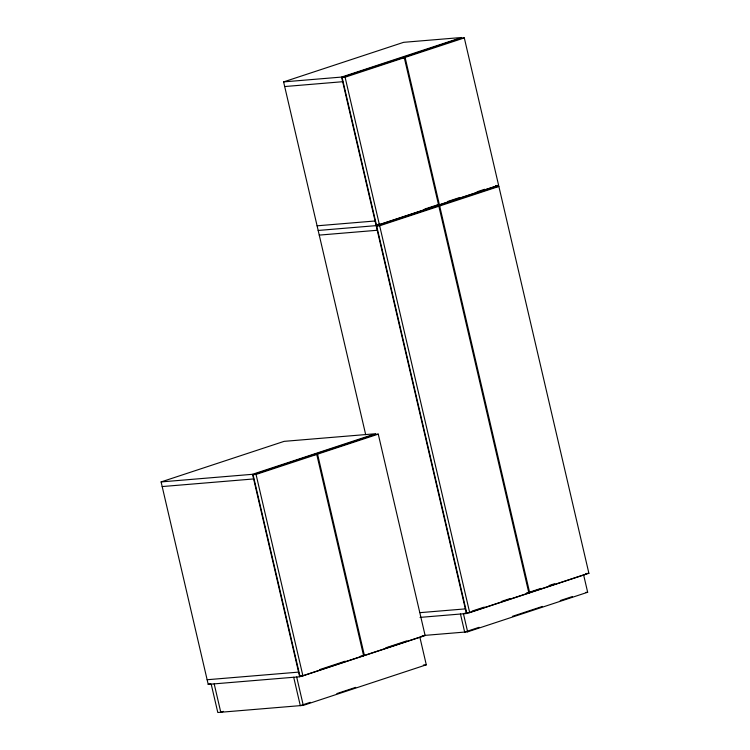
<?xml version="1.0" encoding="UTF-8"?>
<svg xmlns="http://www.w3.org/2000/svg" width="750" height="750" viewBox="0 0 750 750"><rect width="100%" height="100%" fill="white"/><g stroke="black" fill="none" stroke-linecap="round" stroke-linejoin="round"><path stroke-width="1.12" d="M283.603 81.9L403.622 42.328L461.606 37.5L341.588 77.072L283.603 81.9L365.691 434.672M342.103 77.456L401.316 57.938L404.297 57.684L438.628 205.209L379.416 224.738L376.434 224.981L342.103 77.456L345.084 77.213L404.297 57.684M464.306 37.903L461.325 38.147L402.113 57.675L405.094 57.422L464.306 37.903L498.637 185.419L439.425 204.947L436.444 205.191M376.434 224.981L379.725 223.894M424.678 209.072L434.55 205.819M447.413 201.581L459.469 197.606M477.009 191.822L484.688 189.291M496.172 186.056L376.153 225.628L318.178 230.456M376.678 226.013L435.881 206.494L438.863 206.241L528.891 593.109L469.688 612.628L466.706 612.881L376.678 226.013L379.659 225.769L438.863 206.241M498.872 186.459L495.891 186.703L436.688 206.231L439.669 205.978L498.872 186.459L588.9 573.319L529.697 592.837L526.706 593.091L540.966 588.394M161.1 481.922L284.119 441.356L375.562 433.744L252.544 474.3L161.1 481.922L208.209 684.375L299.662 676.763L422.681 636.197M253.069 474.684L313.772 454.669L316.753 454.425L363.628 655.847L302.925 675.862L299.944 676.116L253.069 474.684L256.05 474.441L316.753 454.425M317.559 454.153L378.263 434.137L425.138 635.569L364.434 655.584L317.559 454.153L314.578 454.406L375.281 434.391L378.263 434.137M208.209 684.375L210.431 683.644M465.666 613.041L463.444 613.772L467.644 631.828L587.663 592.256L583.716 575.325M549.009 585.562L554.569 583.725M472.181 611.072L484.247 607.097M501.788 601.312L509.466 598.781M420.038 617.391L466.425 613.528L586.434 573.947M299.944 676.116L302.147 675.384M319.809 669.562L345.197 661.191M385.734 647.822L406.706 640.913M221.681 711.956L223.481 711.366M479.109 627.309L464.662 632.072L460.463 614.025M512.447 616.322L542.447 606.422M560.231 600.562L572.456 596.531M310.275 702.337L300.3 705.628L293.7 677.259M336.872 693.572L355.716 687.356M211.191 684.131L217.8 712.5L303.281 705.384L426.3 664.819L419.962 637.584M284.681 86.55L342.666 81.712M495.656 185.672L498.637 185.419M435.647 205.463L438.628 205.209M317.091 225.816L375.075 220.988M319.256 235.106L377.241 230.269M162.178 486.562L253.631 478.95M585.919 573.562L588.9 573.319M526.903 593.269L528.891 593.109M585.666 592.416L587.663 592.256M420.113 612.647L465.347 608.888M424.359 635.428L467.644 631.828M422.156 635.812L424.144 635.653M360.647 656.1L363.628 655.847M207.131 679.734L298.584 672.122M423.319 665.062L426.3 664.819M405.094 57.422L439.425 204.947M439.669 205.978L529.697 592.837M345.084 77.213L379.416 224.738M379.659 225.769L469.688 612.628M341.588 77.072L466.425 613.528M256.05 474.441L302.925 675.862M252.544 474.3L299.662 676.763M296.681 677.006L303.281 705.384M214.181 683.878L220.781 712.256"/></g></svg>
